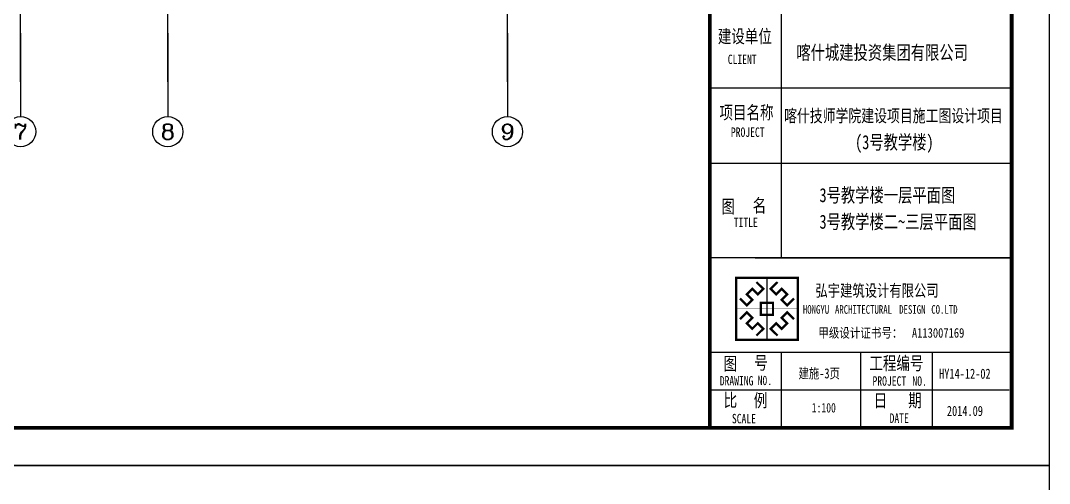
# Model space of a CAD drawing. Extents: x 28773 to 175644, y 7355 to 486294.
# Drawn here: x 127384 to 154644, y 186876 to 199133 of the extents above; entities that cross this region are included whole.
import ezdxf
from ezdxf.enums import TextEntityAlignment as Align

# ---------------------------------------------------------------- set-up
doc = ezdxf.new("R2010")
doc.units = 0
doc.header["$LTSCALE"] = 1000
doc.header["$MEASUREMENT"] = 0
doc.linetypes.add('DOTE', pattern=[2.42, 2, -0.2, 0.02, -0.2])
for name, color, linetype in [('AXIS', 3, 'Continuous'), ('AXIS_TEXT', 7, 'Continuous'), ('DOTE', 1, 'DOTE'), ('PUB_TITLE', 7, 'Continuous'), ('TK', 126, 'Continuous'), ('TWT_TITLE', 7, 'Continuous')]:
    doc.layers.add(name, color=color, linetype=linetype)
doc.styles.add('-宋体', font='', dxfattribs={"width": 0.8})
doc.styles.add('_TCH_AXIS', font='complex_.ttf', dxfattribs={"bigfont": 'GBCBIG'})
doc.styles.add('_TEL_DIM', font='simhei.ttf', dxfattribs={"width": 0.8, "height": 3.5})
doc.styles.add('COMPLEX', font='COMPLEX')
doc.styles.get('-宋体').set_extended_font_data('SimSun')

# ---------------------------------------------------------------- blocks, each defined once
blk = doc.blocks.new('_AXISO')
blk.add_circle((0, 0), 0.5)
at = {"layer": 'AXIS_TEXT', "style": 'COMPLEX', "width": 1.041667}
blk.add_attdef('A', text='', height=0.56, dxfattribs=at).set_placement((-0.25, -0.28), (0.25, -0.28), align=Align.FIT)
blk = doc.blocks.new('logo')
at = {"color": 6}
blk.add_line((1004, 2011), (1004, 0), dxfattribs=at)
at = {"color": 6, "const_width": 74.6}
for points in [[(0, 2011), (2008, 2011), (2008, 0), (0, 0)], [(809, 1198), (1199, 1198), (1199, 813), (809, 813)]]:
    blk.add_lwpolyline(points, close=True, dxfattribs=at)
at = {"color": 6}
blk.add_lwpolyline([(0, 2011), (2008, 2011), (2008, 0), (0, 0)], close=True, dxfattribs=at)
for points, const_width in [([(1004, 2011), (1004, 0)], 15.2), ([(660, 1874), (883, 1654), (704, 1475), (526, 1653), (350, 1477), (528, 1299), (350, 1120), (129, 1340)], 74.6), ([(1348, 1874), (1125, 1654), (1304, 1475), (1482, 1653), (1658, 1477), (1480, 1299), (1659, 1120), (1879, 1340)], 74.6), ([(0, 1006), (2008, 1006)], 15.2), ([(660, 137), (883, 357), (704, 536), (526, 358), (350, 534), (528, 712), (350, 891), (129, 671)], 74.6), ([(1348, 137), (1125, 357), (1304, 536), (1482, 358), (1658, 534), (1480, 712), (1659, 891), (1879, 671)], 74.6)]:
    blk.add_lwpolyline(points, dxfattribs=dict(at, const_width=const_width))

msp = doc.modelspace()

# ---------------------------------------------------------------- linework, layer by layer
for p, q in [((145644, 188351), (145644, 245751)), ((147544, 192851), (147544, 199351)), ((146844, 192851), (153644, 192851)), ((146844, 190351), (153644, 190351)), ((146844, 190351), (153579, 190351)), ((147544, 188351), (147544, 190351)), ((149644, 188351), (149644, 190351)), ((151544, 188351), (151544, 190351)), ((145644, 189351), (153579, 189351)), ((147844, 189351), (148044, 189351)), ((153644, 188351), (146844, 188351)), ((146844, 188351), (148544, 188351)), ((153644, 188351), (147692, 188351))]:
    msp.add_line(p, q)
at = {"const_width": 34}
for points in [[(145644, 197351), (153644, 197351)], [(145644, 195351), (153644, 195351)], [(145644, 192851), (153644, 192851)], [(145644, 190351), (153644, 190351)]]:
    msp.add_lwpolyline(points, dxfattribs=at)
msp.add_point((153644, 188351))
at = {"layer": 'AXIS'}
for p, q in [((127384, 198797), (127384, 196591)), ((131284, 198797), (131284, 196591)), ((140284, 198797), (140284, 196591))]:
    msp.add_line(p, q, dxfattribs=at)
at = {"layer": 'DOTE'}
for p, q in [((127384, 197514), (127384, 211204)), ((131284, 197514), (131284, 211204)), ((140284, 197514), (140284, 211204))]:
    msp.add_line(p, q, dxfattribs=at)
at = {"layer": 'PUB_TITLE', "const_width": 100}
msp.add_lwpolyline([(145644, 245751), (153644, 245751), (153644, 188351), (145644, 188351)], close=True, dxfattribs=at)
at = {"layer": 'TWT_TITLE'}
for points in [[(70544, 187351), (154644, 187351), (154644, 246751), (70544, 246751)], [(70544, 127951), (154644, 127951), (154644, 187351), (70544, 187351)]]:
    msp.add_lwpolyline(points, close=True, dxfattribs=at)
at = {"layer": 'TWT_TITLE', "const_width": 100}
msp.add_lwpolyline([(73044, 188351), (153644, 188351), (153644, 245751), (73044, 245751)], close=True, dxfattribs=at)

# ---------------------------------------------------------------- block references
at = {"color": 5, "xscale": 0.8162497763114516, "yscale": 0.8162497763405554, "zscale": 0.8162497763138338}
msp.add_blockref('logo', (146341, 190679), dxfattribs=at)
at = {"layer": 'AXIS'}
ref = msp.add_blockref('_AXISO', (127384, 196191), dxfattribs=dict(at, xscale=800, yscale=800, zscale=800))
ref.add_attrib('A', '7', dxfattribs={"layer": 'AXIS_TEXT', "height": 412, "style": '_TCH_AXIS', "width": 0.966688}).set_placement((127194, 195985), (127574, 195985), align=Align.FIT)
ref = msp.add_blockref('_AXISO', (131284, 196191), dxfattribs=dict(at, xscale=800, yscale=800, zscale=800))
ref.add_attrib('A', '8', dxfattribs={"layer": 'AXIS_TEXT', "height": 405, "style": '_TCH_AXIS'}).set_placement((131091, 195988), (131477, 195988), align=Align.FIT)
ref = msp.add_blockref('_AXISO', (140284, 196191), dxfattribs=dict(at, xscale=800, yscale=800, zscale=800))
ref.add_attrib('A', '9', dxfattribs={"layer": 'AXIS_TEXT', "height": 405, "style": '_TCH_AXIS'}).set_placement((140091, 195988), (140477, 195988), align=Align.FIT)

# ---------------------------------------------------------------- texts
at = {"style": '-宋体', "width": 0.75}
for s, height, p in [('建设单位', 350, (145857, 198540)), ('喀什城建投资集团有限公司', 370.27, (147939, 198102)), ('CLIENT', 250, (146121, 197982)), ('项目名称', 350, (145902, 196524)), ('喀什技师学院建设项目施工图设计项目', 333.25, (147613, 196447)), ('PROJECT', 250, (146204, 196053)), ('(3号教学楼)', 370.3, (149495, 195728)), ('3号教学楼一层平面图', 370.3, (148551, 194326)), ('图', 350, (145953, 194034)), ('名', 350, (146782, 194059)), ('TITLE', 250, (146279, 193667)), ('3号教学楼二~三层平面图', 370.27, (148551, 193622)), ('号', 350, (146823, 189896)), ('工程编号', 350, (149873, 189884)), ('图', 350, (146011, 189872)), ('建施-3页', 267.7, (147997, 189657)), ('HY14-12-02', 267.7, (151721, 189648)), ('DRAWING', 250, (145909, 189470)), ('N0.', 250, (146913, 189481)), ('PROJECT', 250, (149956, 189463)), ('NO.', 250, (151014, 189461)), ('比', 350, (146013, 188906)), ('例', 350, (146812, 188900)), ('日', 350, (149989, 188897)), ('期', 350, (150904, 188900)), ('1:100', 250, (148348, 188755)), ('2014.09', 267.7, (151927, 188662)), ('SCALE', 250, (146231, 188468)), ('DATE', 250, (150409, 188479))]:
    msp.add_text(s, height=height, dxfattribs=at).set_placement(p)
at = {"layer": 'TK', "color": 9}
for s, height, style, width, p in [('弘宇建筑设计有限公司', 319, '-宋体', 0.75, (148444, 191824)), ('HONGYU', 227.8, '-宋体', 0.75, (148111, 191369, 0)), ('ARCHITECTURAL', 227.85, '-宋体', 0.75, (148962, 191369, 0)), ('DESIGN', 227.8, '-宋体', 0.75, (150663, 191369, 0)), ('CO.LTD', 227.8, '-宋体', 0.75, (151513, 191369, 0)), ('甲级设计证书号：', 255.1, '_TEL_DIM', 0.8, (148522, 190736)), ('A113007169', 255.1, '_TEL_DIM', 0.8, (151001, 190736))]:
    msp.add_text(s, height=height, dxfattribs=dict(at, style=style, width=width)).set_placement(p)

doc.saveas('drawing.dxf')
